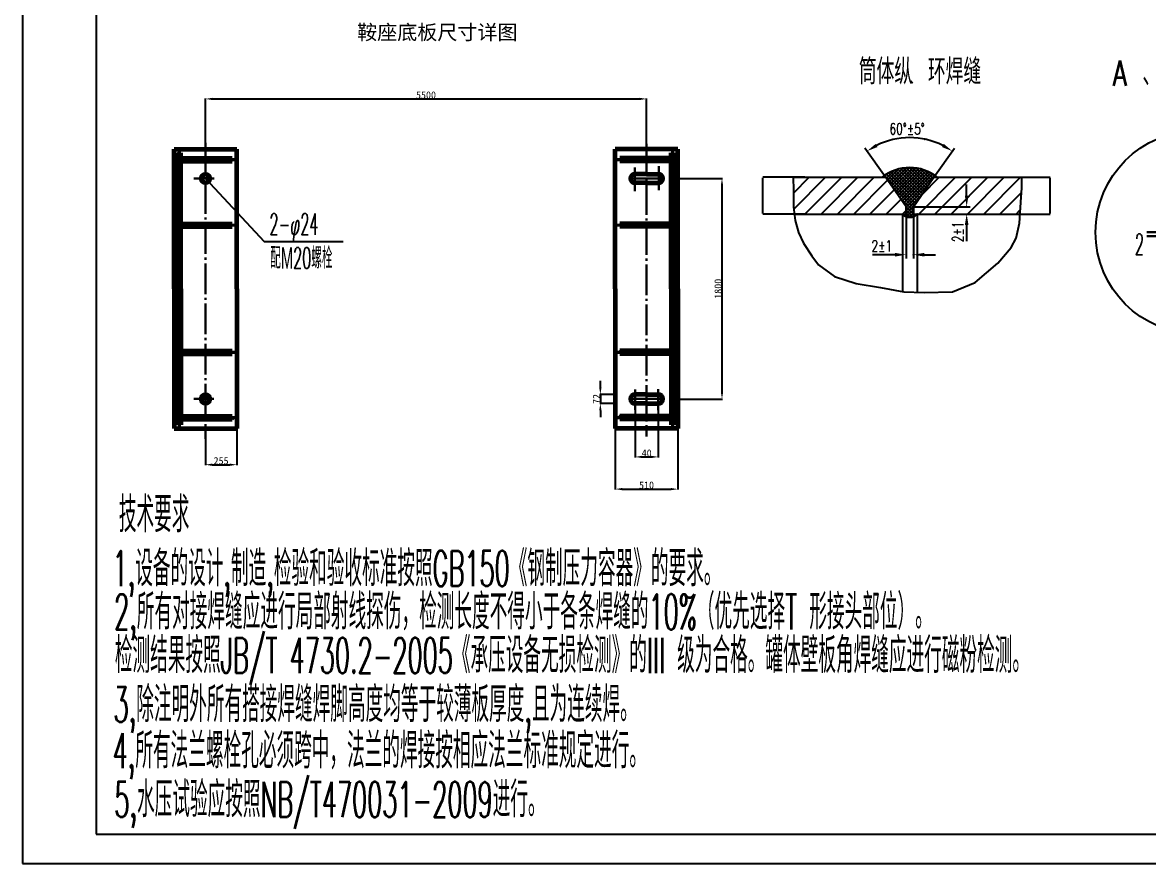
# Model space of a CAD drawing. Header units: millimetres. Extents: x 38828 to 59012, y 55006 to 69262.
# Drawn here: x 38828 to 48018, y 55006 to 61871 of the extents above; entities that cross this region are included whole.
import ezdxf
from ezdxf.enums import TextEntityAlignment as Align

# ---------------------------------------------------------------- set-up
doc = ezdxf.new("R2010")
doc.units = ezdxf.units.MM
doc.linetypes.add('XX-S', pattern=[0.5, 0.3, -0.2])
doc.linetypes.add('ZXX-L', pattern=[3.28, 2.5, -0.3, 0.18, -0.3])
for name, color, linetype in [('09图框与明细表层', 4, 'Continuous'), ('1', 1, 'Continuous'), ('2细线层', 4, 'Continuous'), ('DIM', 4, 'Continuous')]:
    doc.layers.add(name, color=color, linetype=linetype)
for name, color, linetype, lineweight in [('A 粗实线', 7, 'Continuous', 60), ('B 细实线', 4, 'Continuous', 30), ('E 长中心线', 1, 'ZXX-L', 30), ('F 短虚线', 6, 'XX-S', 40)]:
    doc.layers.add(name, color=color, linetype=linetype, lineweight=lineweight)
doc.styles.add('HZTXT', font='TXT.SHX', dxfattribs={"width": 0.75, "bigfont": 'HZTXT'})
doc.styles.add('ISO-25-WS', font='', dxfattribs={"height": 60})
doc.styles.get("Standard").update_dxf_attribs({"font": 'arial.ttf'})
doc.styles.add('残雪', font='romans.shx', dxfattribs={"width": 0.5, "bigfont": 'hztxt.shx'})
doc.styles.get('ISO-25-WS').set_extended_font_data('FangSong_GB2312')
doc.dimstyles.new('A', dxfattribs={"dimtxt": 3.5, "dimasz": 3.5, "dimexe": 1.5, "dimexo": 0.0625, "dimgap": 0.09, "dimtad": 1, "dimdec": 4, "dimzin": 0, "dimdsep": 46, "dimtxsty": 'HZTXT', "dimcen": 0.09, "dimclrd": 3, "dimclre": 3, "dimclrt": 3, "dimadec": 0, "dimazin": 0, "dimtol": 1, "dimtp": 2, "dimtm": 2, "dimtfac": 0.571429, "dimtdec": 4, "dimtix": 1, "dimtofl": 0, "dimtmove": 2, "dimatfit": 3, "dimfxl": 1, "dimtolj": 1, "dimtzin": 0, "dimarcsym": 0})
doc.dimstyles.new('ISO-25_WS', dxfattribs={"dimscale": 0.707071, "dimtxt": 60, "dimasz": 80, "dimexe": 5, "dimexo": 2, "dimgap": 2, "dimtad": 1, "dimdec": 4, "dimdsep": 46, "dimtxsty": 'ISO-25-WS', "dimcen": 2.5, "dimadec": 0, "dimazin": 0, "dimtfac": 1, "dimtdec": 4, "dimtix": 1, "dimtmove": 0, "dimatfit": 0, "dimfxl": 1, "dimtolj": 1, "dimtzin": 0, "dimarcsym": 0})
doc.dimstyles.get("Standard").update_dxf_attribs({"dimtxt": 0.18, "dimasz": 0.18, "dimexe": 0.18, "dimexo": 0.0625, "dimgap": 0.09, "dimtad": 0, "dimtih": 1, "dimtoh": 1, "dimdec": 4, "dimzin": 0, "dimdsep": 46, "dimtxsty": 'Standard', "dimcen": 0.09, "dimadec": 0, "dimazin": 0, "dimtfac": 1, "dimtdec": 4, "dimtofl": 0, "dimtmove": 0, "dimatfit": 3, "dimfxl": 1, "dimtolj": 1, "dimtzin": 0, "dimarcsym": 0})

# ---------------------------------------------------------------- blocks, each defined once
blk = doc.blocks.new('*D155')
at = {"layer": 'Defpoints', "color": 0, "transparency": 16777216}
for p in [(43921.4, 61247.6), (40321.4, 60838), (43921.4, 60838)]:
    blk.add_point(p, dxfattribs=at)
at = {"layer": 'DIM', "color": 0, "lineweight": -2, "transparency": 16777216}
for p, q in [((40321.4, 60839.4), (40321.4, 61251.2)), ((40377.9, 61247.6), (43864.8, 61247.6)), ((43921.4, 60839.4), (43921.4, 61251.2))]:
    blk.add_line(p, q, dxfattribs=at)
at = {"layer": 'DIM', "color": 0, "transparency": 16777216}
for points in [[(40377.9, 61257.1), (40377.9, 61238.2), (40321.4, 61247.6)], [(43864.8, 61257.1), (43864.8, 61238.2), (43921.4, 61247.6)]]:
    blk.add_solid(points, dxfattribs=at)
at = {"layer": 'DIM', "color": 0, "transparency": 16777216, "insert": (42121.4, 61279.1), "char_height": 60, "attachment_point": 5, "style": 'ISO-25-WS'}
blk.add_mtext('\\A1;5500', dxfattribs=at)
blk = doc.blocks.new('*D156')
at = {"layer": 'Defpoints', "color": 0, "transparency": 16777216}
for p in [(40576.4, 58558), (40321.4, 58472.2), (40576.4, 58261.5)]:
    blk.add_point(p, dxfattribs=at)
at = {"layer": 'DIM', "color": 0, "lineweight": -2, "transparency": 16777216}
for p, q in [((40576.4, 58556.6), (40576.4, 58258)), ((40321.4, 58470.8), (40321.4, 58258)), ((40377.9, 58261.5), (40519.8, 58261.5))]:
    blk.add_line(p, q, dxfattribs=at)
at = {"layer": 'DIM', "color": 0, "transparency": 16777216}
for points in [[(40377.9, 58271), (40377.9, 58252.1), (40321.4, 58261.5)], [(40519.8, 58271), (40519.8, 58252.1), (40576.4, 58261.5)]]:
    blk.add_solid(points, dxfattribs=at)
at = {"layer": 'DIM', "color": 0, "transparency": 16777216, "insert": (40448.9, 58293), "char_height": 60, "attachment_point": 5, "style": 'ISO-25-WS'}
blk.add_mtext('\\A1;255', dxfattribs=at)
blk = doc.blocks.new('*D157')
at = {"layer": 'Defpoints', "color": 0, "transparency": 16777216}
for p in [(43666.4, 58834), (43544.6, 58762), (43666.4, 58762)]:
    blk.add_point(p, dxfattribs=at)
at = {"layer": 'DIM', "color": 0, "lineweight": -2, "transparency": 16777216}
for p, q in [((43544.6, 58890.6), (43544.6, 58947.1)), ((43664.9, 58834), (43541.1, 58834)), ((43544.6, 58834), (43544.6, 58762)), ((43664.9, 58762), (43541.1, 58762)), ((43544.6, 58705.4), (43544.6, 58648.9))]:
    blk.add_line(p, q, dxfattribs=at)
at = {"layer": 'DIM', "color": 0, "transparency": 16777216}
for points in [[(43535.2, 58890.6), (43554.1, 58890.6), (43544.6, 58834)], [(43535.2, 58705.4), (43554.1, 58705.4), (43544.6, 58762)]]:
    blk.add_solid(points, dxfattribs=at)
at = {"layer": 'DIM', "color": 0, "transparency": 16777216, "insert": (43513.2, 58798), "char_height": 60, "attachment_point": 5, "rotation": 90, "style": 'ISO-25-WS'}
blk.add_mtext('\\A1;72', dxfattribs=at)
blk = doc.blocks.new('*D158')
at = {"layer": 'Defpoints', "color": 0, "transparency": 16777216}
for p in [(44176.4, 60598), (44176.4, 58798), (44537.2, 58798)]:
    blk.add_point(p, dxfattribs=at)
at = {"layer": 'DIM', "color": 0, "lineweight": -2, "transparency": 16777216}
for p, q in [((44177.8, 60598), (44540.8, 60598)), ((44537.2, 60541.4), (44537.2, 58854.6)), ((44177.8, 58798), (44540.8, 58798))]:
    blk.add_line(p, q, dxfattribs=at)
at = {"layer": 'DIM', "color": 0, "transparency": 16777216}
for points in [[(44527.8, 60541.4), (44546.7, 60541.4), (44537.2, 60598)], [(44527.8, 58854.6), (44546.7, 58854.6), (44537.2, 58798)]]:
    blk.add_solid(points, dxfattribs=at)
at = {"layer": 'DIM', "color": 0, "transparency": 16777216, "insert": (44505.8, 59698), "char_height": 60, "attachment_point": 5, "rotation": 90, "style": 'ISO-25-WS'}
blk.add_mtext('\\A1;1800', dxfattribs=at)
blk = doc.blocks.new('*D159')
at = {"layer": 'Defpoints', "color": 0, "transparency": 16777216}
for p in [(43829, 58710.6), (44016.5, 58710.6), (44016.5, 58325.2)]:
    blk.add_point(p, dxfattribs=at)
at = {"layer": 'DIM', "color": 0, "lineweight": -2, "transparency": 16777216}
for p, q in [((43829, 58709.1), (43829, 58321.7)), ((44016.5, 58709.1), (44016.5, 58321.7)), ((43885.6, 58325.2), (43959.9, 58325.2))]:
    blk.add_line(p, q, dxfattribs=at)
at = {"layer": 'DIM', "color": 0, "transparency": 16777216}
for points in [[(43885.6, 58334.6), (43885.6, 58315.8), (43829, 58325.2)], [(43959.9, 58334.6), (43959.9, 58315.8), (44016.5, 58325.2)]]:
    blk.add_solid(points, dxfattribs=at)
at = {"layer": 'DIM', "color": 0, "transparency": 16777216, "insert": (43922.7, 58356.6), "char_height": 60, "attachment_point": 5, "style": 'ISO-25-WS'}
blk.add_mtext('\\A1;40', dxfattribs=at)
blk = doc.blocks.new('*D160')
at = {"layer": 'Defpoints', "color": 0, "transparency": 16777216}
for p in [(43666.4, 58558), (44176.4, 58558), (44176.4, 58062.3)]:
    blk.add_point(p, dxfattribs=at)
at = {"layer": 'DIM', "color": 0, "lineweight": -2, "transparency": 16777216}
for p, q in [((43666.4, 58556.6), (43666.4, 58058.8)), ((44176.4, 58556.6), (44176.4, 58058.8)), ((43722.9, 58062.3), (44119.8, 58062.3))]:
    blk.add_line(p, q, dxfattribs=at)
at = {"layer": 'DIM', "color": 0, "transparency": 16777216}
for points in [[(43722.9, 58071.7), (43722.9, 58052.9), (43666.4, 58062.3)], [(44119.8, 58071.7), (44119.8, 58052.9), (44176.4, 58062.3)]]:
    blk.add_solid(points, dxfattribs=at)
at = {"layer": 'DIM', "color": 0, "transparency": 16777216, "insert": (43921.4, 58093.7), "char_height": 60, "attachment_point": 5, "style": 'ISO-25-WS'}
blk.add_mtext('\\A1;510', dxfattribs=at)
blk = doc.blocks.new('*D209')
at = {"layer": 'Defpoints', "color": 0, "transparency": 16777216}
for p in [(46840.5, 60607.9), (47215.6, 60607.9), (46805.7, 60307.9)]:
    blk.add_point(p, dxfattribs=at)
at = {"layer": 'DIM', "lineweight": -2, "transparency": 16777216}
for p, q in [((46840.5, 60607.9), (47217.1, 60607.9)), ((47215.6, 60311.4), (47215.6, 60604.4)), ((46805.7, 60307.9), (47217.1, 60307.9))]:
    blk.add_line(p, q, dxfattribs=at)
at = {"layer": 'DIM', "transparency": 16777216}
for points in [[(47215.1, 60604.4), (47216.2, 60604.4), (47215.6, 60607.9)], [(47215.1, 60311.4), (47216.2, 60311.4), (47215.6, 60307.9)]]:
    blk.add_solid(points, dxfattribs=at)
at = {"layer": 'DIM', "transparency": 16777216, "insert": (47214.1, 60457.9), "char_height": 3, "attachment_point": 5, "rotation": 90, "style": 'HZTXT'}
blk.add_mtext('\\A1;14', dxfattribs=at)
blk = doc.blocks.new('*D210')
at = {"layer": 'Defpoints', "color": 0, "transparency": 16777216}
for p in [(44871.3, 60607.9), (45214.7, 60607.9), (45214.7, 60307.9)]:
    blk.add_point(p, dxfattribs=at)
at = {"layer": 'DIM', "lineweight": -2, "transparency": 16777216}
for p, q in [((45214.7, 60607.9), (44869.8, 60607.9)), ((44871.3, 60311.4), (44871.3, 60604.4)), ((45214.7, 60307.9), (44869.8, 60307.9))]:
    blk.add_line(p, q, dxfattribs=at)
at = {"layer": 'DIM', "transparency": 16777216}
for points in [[(44870.7, 60604.4), (44871.8, 60604.4), (44871.3, 60607.9)], [(44870.7, 60311.4), (44871.8, 60311.4), (44871.3, 60307.9)]]:
    blk.add_solid(points, dxfattribs=at)
at = {"layer": 'DIM', "transparency": 16777216, "insert": (44869.7, 60457.9), "char_height": 3, "attachment_point": 5, "rotation": 90, "style": 'HZTXT'}
blk.add_mtext('\\A1;14', dxfattribs=at)

msp = doc.modelspace()

# ---------------------------------------------------------------- hatches: boundary and pattern name
at = {"layer": 'A 粗实线'}
h = msp.add_hatch(dxfattribs=at)
h.set_pattern_fill('ANSI31', color=256, scale=150, style=0)
h.set_pattern_definition([(45, (25660.643, 44712.584), (-13.258252, 13.258252), [])])
h.paths.add_polyline_path([(40120.36392, 60808.01351), (40096.36392, 60808.01351), (40096.36392, 59698.01351), (40120.36392, 59698.01351)])
h.paths.add_polyline_path([(40321.36392, 60763.01351), (40120.36392, 60763.01351), (40120.36392, 60739.01351), (40321.36392, 60739.01351)])
h.paths.add_polyline_path([(40540.36392, 60763.01351), (40321.36392, 60763.01351), (40321.36392, 60739.01351), (40540.36392, 60739.01351)])
h.paths.add_polyline_path([(40321.36392, 60229.01351), (40120.36392, 60229.01351), (40120.36392, 60205.01351), (40321.36392, 60205.01351)])
h.paths.add_polyline_path([(40540.36392, 60229.01351), (40321.36392, 60229.01351), (40321.36392, 60205.01351), (40540.36392, 60205.01351)])
h.paths.add_polyline_path([(40120.36392, 59698.01351), (40096.36392, 59698.01351), (40096.36392, 58588.01351), (40120.36392, 58588.01351)])
h.paths.add_polyline_path([(40321.36392, 59191.01351), (40120.36392, 59191.01351), (40120.36392, 59167.01351), (40321.36392, 59167.01351)])
h.paths.add_polyline_path([(40540.36392, 59191.01351), (40321.36392, 59191.01351), (40321.36392, 59167.01351), (40540.36392, 59167.01351)])
h.paths.add_polyline_path([(40321.36392, 58657.01351), (40120.36392, 58657.01351), (40120.36392, 58633.01351), (40321.36392, 58633.01351)])
h.paths.add_polyline_path([(40540.36392, 58657.01351), (40321.36392, 58657.01351), (40321.36392, 58633.01351), (40540.36392, 58633.01351)])
h.paths.add_polyline_path([(43921.36392, 60763.01351), (43702.36392, 60763.01351), (43702.36392, 60739.01351), (43921.36392, 60739.01351)])
h.paths.add_polyline_path([(44122.36392, 60763.01351), (43921.36392, 60763.01351), (43921.36392, 60739.01351), (44122.36392, 60739.01351)])
h.paths.add_polyline_path([(44146.36392, 60808.01351), (44122.36392, 60808.01351), (44122.36392, 59698.01351), (44146.36392, 59698.01351)])
h.paths.add_polyline_path([(43921.36392, 60229.01351), (43702.36392, 60229.01351), (43702.36392, 60205.01351), (43921.36392, 60205.01351)])
h.paths.add_polyline_path([(44122.36392, 60229.01351), (43921.36392, 60229.01351), (43921.36392, 60205.01351), (44122.36392, 60205.01351)])
h.paths.add_polyline_path([(44146.36392, 59698.01351), (44122.36392, 59698.01351), (44122.36392, 58588.01351), (44146.36392, 58588.01351)])
h.paths.add_polyline_path([(44122.36392, 59191.01351), (43921.36392, 59191.01351), (43921.36392, 59167.01351), (44122.36392, 59167.01351)])
h.paths.add_polyline_path([(43921.36392, 59191.01351), (43702.36392, 59191.01351), (43702.36392, 59167.01351), (43921.36392, 59167.01351)])
h.paths.add_polyline_path([(43921.36392, 58657.01351), (43702.36392, 58657.01351), (43702.36392, 58633.01351), (43921.36392, 58633.01351)])
h.paths.add_polyline_path([(44122.36392, 58657.01351), (43921.36392, 58657.01351), (43921.36392, 58633.01351), (44122.36392, 58633.01351)])
at = {"layer": 'DIM'}
h = msp.add_hatch(dxfattribs=at)
h.set_pattern_fill('ANSI37', color=4, scale=149.9925, style=0)
h.set_pattern_definition([(45, (-102351.052, 75545.347), (-13.2575893, 13.2575893), []), (135, (-102351.052, 75545.347), (-13.2575893, -13.2575893), [])])
h.paths.add_polyline_path([(45861.16891, 60622.44812), (45871.33407, 60607.93076), (46039.37548, 60367.94276), (46039.37548, 60287.09105, 0.1922059215), (46099.37248, 60287.09105), (46099.37248, 60367.94276), (46267.41389, 60607.93076), (46277.57905, 60622.44812, 0.3085662338)])
h.paths.add_polyline_path([(45871.33407, 60607.93076), (45861.16891, 60622.44812, 0.0166344483), (45841.33557, 60607.93076)])
h.paths.add_polyline_path([(46297.41239, 60607.93076, 0.0166344483), (46277.57905, 60622.44812), (46267.41389, 60607.93076)])
h.paths.add_polyline_path([(46099.37248, 60307.94576), (46099.37248, 60287.09105, 0.1143502548), (46129.37098, 60307.94576)], flags=16)
h.paths.add_polyline_path([(46009.37698, 60307.94576, 0.1143502548), (46039.37548, 60287.09105), (46039.37548, 60307.94576)], flags=17)

# ---------------------------------------------------------------- linework, layer by layer
at = {"layer": '09图框与明细表层'}
for p, q in [((38828.27754, 69262.31893), (38828.27754, 55006.31893)), ((38828.27754, 55006.31893), (59012.27754, 55006.31893))]:
    msp.add_line(p, q, dxfattribs=at)
at = {"layer": '09图框与明细表层', "color": 7}
for p, q in [((39428.27754, 69022.31893), (39428.27754, 55246.31893)), ((39428.27754, 55246.31893), (58772.27754, 55246.31893))]:
    msp.add_line(p, q, dxfattribs=at)
at = {"layer": '1', "color": 2, "linetype": 'ByBlock'}
msp.add_line((46077.51331, 61395.41398), (46091.2789, 61377.42731), dxfattribs=at)
at = {"layer": 'A 粗实线'}
for p, q in [((40066.36392, 59698.01351), (40066.36392, 60838.01351)), ((40066.36392, 60838.01351), (40576.36392, 60838.01351)), ((40576.36392, 59698.01351), (40576.36392, 60838.01351)), ((43666.36392, 59698.01351), (43666.36392, 60838.01351)), ((44176.36392, 60838.01351), (43666.36392, 60838.01351)), ((44176.36392, 59698.01351), (44176.36392, 60838.01351)), ((40096.36392, 59698.01351), (40096.36392, 60808.01351)), ((40096.36392, 60808.01351), (40120.36392, 60808.01351)), ((40120.36392, 59698.01351), (40120.36392, 60808.01351)), ((40120.36392, 60763.01351), (40540.36392, 60763.01351)), ((40540.36392, 60739.01351), (40540.36392, 60763.01351)), ((44122.36392, 60763.01351), (43702.36392, 60763.01351)), ((43702.36392, 60739.01351), (43702.36392, 60763.01351)), ((44122.36392, 59698.01351), (44122.36392, 60808.01351)), ((44146.36392, 60808.01351), (44122.36392, 60808.01351)), ((44146.36392, 59698.01351), (44146.36392, 60808.01351)), ((40120.36392, 60739.01351), (40540.36392, 60739.01351)), ((44122.36392, 60739.01351), (43702.36392, 60739.01351)), ((40321.36392, 60598.01351), (40321.36392, 60598.01351)), ((43921.36392, 60634.01351), (43825.36392, 60634.01351)), ((43921.36392, 60562.01351), (43825.36392, 60562.01351)), ((43921.36392, 60634.01351), (44017.36392, 60634.01351)), ((43921.36392, 60598.01351), (43921.36392, 60598.01351)), ((43921.36392, 60598.01351), (43921.36392, 60598.01351)), ((43921.36392, 60598.01351), (43921.36392, 60598.01351)), ((43921.36392, 60562.01351), (44017.36392, 60562.01351)), ((40120.36392, 60229.01351), (40540.36392, 60229.01351)), ((40120.36392, 60205.01351), (40540.36392, 60205.01351)), ((40540.36392, 60205.01351), (40540.36392, 60229.01351)), ((44122.36392, 60229.01351), (43702.36392, 60229.01351)), ((43702.36392, 60205.01351), (43702.36392, 60229.01351)), ((44122.36392, 60205.01351), (43702.36392, 60205.01351)), ((40066.36392, 59698.01351), (40066.36392, 58558.01351)), ((40096.36392, 59698.01351), (40096.36392, 58588.01351)), ((40120.36392, 59698.01351), (40120.36392, 58588.01351)), ((40576.36392, 59698.01351), (40576.36392, 58558.01351)), ((43666.36392, 59698.01351), (43666.36392, 58558.01351)), ((44122.36392, 59698.01351), (44122.36392, 58588.01351)), ((44146.36392, 59698.01351), (44146.36392, 58588.01351)), ((44176.36392, 59698.01351), (44176.36392, 58558.01351)), ((40120.36392, 59191.01351), (40540.36392, 59191.01351)), ((40540.36392, 59191.01351), (40540.36392, 59167.01351)), ((44122.36392, 59191.01351), (43702.36392, 59191.01351)), ((43702.36392, 59191.01351), (43702.36392, 59167.01351)), ((40120.36392, 59167.01351), (40540.36392, 59167.01351)), ((44122.36392, 59167.01351), (43702.36392, 59167.01351)), ((43921.36392, 58834.01351), (43825.36392, 58834.01351)), ((43921.36392, 58834.01351), (44017.36392, 58834.01351)), ((40321.36392, 58798.01351), (40321.36392, 58798.01351)), ((40321.36392, 58798.01351), (40321.36392, 58798.01351)), ((43921.36392, 58762.01351), (43825.36392, 58762.01351)), ((43921.36392, 58798.01351), (43921.36392, 58798.01351)), ((43921.36392, 58798.01351), (43921.36392, 58798.01351)), ((43921.36392, 58762.01351), (44017.36392, 58762.01351)), ((40120.36392, 58657.01351), (40540.36392, 58657.01351)), ((40120.36392, 58633.01351), (40540.36392, 58633.01351)), ((40540.36392, 58657.01351), (40540.36392, 58633.01351)), ((44122.36392, 58657.01351), (43702.36392, 58657.01351)), ((43702.36392, 58657.01351), (43702.36392, 58633.01351)), ((44122.36392, 58633.01351), (43702.36392, 58633.01351)), ((40066.36392, 58558.01351), (40576.36392, 58558.01351)), ((40096.36392, 58588.01351), (40120.36392, 58588.01351)), ((44176.36392, 58558.01351), (43666.36392, 58558.01351)), ((44146.36392, 58588.01351), (44122.36392, 58588.01351))]:
    msp.add_line(p, q, dxfattribs=at)
for centre in [(40321.36392, 60598.01351), (40321.36392, 58798.01351)]:
    msp.add_circle(centre, 36, dxfattribs=at)
for centre, start, end in [((43825.36392, 60598.01351), 90, 270), ((44017.36392, 60598.01351), 270, 90), ((43825.36392, 58798.01351), 90, 270), ((44017.36392, 58798.01351), 270, 90)]:
    msp.add_arc(centre, 36, start, end, dxfattribs=at)
at = {"layer": 'B 细实线'}
for p, q in [((48230.60021, 60160.85619), (48004.22137, 60160.85619)), ((48230.60021, 60127.19701), (48004.22137, 60127.19701))]:
    msp.add_line(p, q, dxfattribs=at)
at = {"layer": 'DIM', "color": 4}
for p, q in [((45871.33407, 60607.93076), (45704.44219, 60846.27708)), ((46267.41389, 60607.93076), (46434.30577, 60846.27708)), ((45117.00039, 60607.93076), (45871.33407, 60607.93076)), ((45117.00039, 60607.93076), (45121.17124, 60499.53876)), ((45121.17124, 60479.52572), (45249.57628, 60607.93076)), ((45122.96329, 60348.74188), (45382.15217, 60607.93076)), ((45214.74307, 60307.94576), (45514.72807, 60607.93076)), ((45347.31896, 60307.94576), (45647.30396, 60607.93076)), ((45479.89485, 60307.94576), (45779.87985, 60607.93076)), ((45612.47074, 60307.94576), (45888.26948, 60583.7445)), ((46039.37548, 60367.94276), (45871.33407, 60607.93076)), ((46099.37248, 60367.94276), (46267.41389, 60607.93076)), ((46142.77432, 60307.94576), (46442.75932, 60607.93076)), ((46167.5196, 60465.26694), (46310.18342, 60607.93076)), ((46267.41389, 60607.93076), (46985.50917, 60607.93076)), ((46275.35021, 60307.94576), (46575.33521, 60607.93076)), ((46407.9261, 60307.94576), (46707.9111, 60607.93076)), ((46540.50199, 60307.94576), (46840.48699, 60607.93076)), ((46673.07789, 60307.94576), (46973.06289, 60607.93076)), ((46924.56531, 60559.43319), (46973.06289, 60607.93076)), ((46985.50917, 60520.00949), (46985.50917, 60608.71637)), ((45121.17124, 60499.53876), (45121.17124, 60363.06689)), ((45745.04664, 60307.94576), (45942.86907, 60505.7682)), ((46534.169, 60457.93826), (46534.169, 60547.93376)), ((46805.65378, 60307.94576), (46982.28561, 60484.57759)), ((46978.68033, 60444.95005), (46985.50917, 60520.00949)), ((45877.62253, 60307.94576), (45997.46866, 60427.7919)), ((46965.02196, 60233.41854), (46978.68033, 60444.95005)), ((45121.17124, 60363.06689), (45134.82926, 60253.88927)), ((45128.06685, 60307.94576), (46039.37548, 60307.94576)), ((46009.37698, 60307.94576), (46009.37698, 59676.24464)), ((46010.19842, 60307.94576), (46039.37548, 60337.12282)), ((46039.37548, 60367.94276), (46039.37548, 59945.62376)), ((46039.37548, 60307.94576), (46039.37548, 60367.94276)), ((46099.37248, 60367.94276), (46564.1675, 60367.94276)), ((46099.37248, 60367.94276), (46099.37248, 59945.62376)), ((46099.37248, 60307.94576), (46099.37248, 60367.94276)), ((46099.37248, 60307.94576), (46969.8341, 60307.94576)), ((46129.37098, 60307.94576), (46564.1675, 60307.94576)), ((46129.37098, 60307.94576), (46129.37098, 59669.43887)), ((46938.22967, 60307.94576), (46972.01563, 60341.73172)), ((45134.82926, 60253.88927), (45162.14566, 60158.35889)), ((46534.169, 60217.95026), (46534.169, 60086.05471)), ((46937.70556, 60110.59369), (46965.02196, 60233.41854)), ((45162.14566, 60158.35889), (45203.12008, 60069.65222)), ((46896.73114, 60035.53425), (46937.70556, 60110.59369)), ((45203.12008, 60069.65222), (45271.4109, 59967.29832)), ((46787.4659, 59905.88589), (46896.73114, 60035.53425)), ((45271.4109, 59967.29832), (45326.04335, 59892.23867)), ((45949.37998, 59975.62226), (45766.62022, 59975.62226)), ((46189.36798, 59975.62226), (46279.36348, 59975.62226)), ((45326.04335, 59892.23867), (45455.7958, 59796.70849)), ((46603.081, 59748.94329), (46787.4659, 59905.88589)), ((45455.7958, 59796.70849), (45633.35186, 59742.11957)), ((45633.35186, 59742.11957), (45831.39513, 59708.00161)), ((46418.69575, 59673.88364), (46603.081, 59748.94329)), ((45831.39513, 59708.00161), (46022.60921, 59673.88364)), ((46022.60921, 59673.88364), (46186.50725, 59667.06013)), ((46186.50725, 59667.06013), (46418.69575, 59673.88364))]:
    msp.add_line(p, q, dxfattribs=at)
msp.add_circle((48415.15556, 60158.82797), 829.06875, dxfattribs=at)
for centre, radius, start, end in [((46069.37398, 60325.10047), 606.24066, 63.513300123, 116.486699877), ((46069.37398, 60317.19564), 369.49753, 51.89109798, 128.10890202), ((46069.37398, 60362.2455), 80.92034, 222.146384474, 317.853615526)]:
    msp.add_arc(centre, radius, start, end, dxfattribs=at)
for p in [(46191.96649, 60918.81657), (45871.33407, 60607.93076), (46267.41389, 60607.93076), (46039.37548, 60367.94276), (46039.37548, 60367.94276), (46099.37248, 60367.94276), (46099.37248, 60367.94276), (46099.37248, 60367.94276), (46129.37098, 60307.94576), (46534.169, 60367.94276), (46099.37248, 59975.62226)]:
    msp.add_point(p, dxfattribs=at)
for points in [[(45806.66419, 60854.8175), (45791.32915, 60880.60019), (45721.64862, 60821.70374)], [(46347.4188, 60880.60019), (46332.08377, 60854.8175), (46417.09934, 60821.70374)], [(46519.16975, 60457.93826), (46549.16825, 60457.93826), (46534.169, 60367.94276)], [(46519.16975, 60217.95026), (46549.16825, 60217.95026), (46534.169, 60307.94576)], [(45949.37998, 59990.62151), (45949.37998, 59960.62301), (46039.37548, 59975.62226)], [(46189.36798, 59990.62151), (46189.36798, 59960.62301), (46099.37248, 59975.62226)]]:
    msp.add_solid(points, dxfattribs=at)
at = {"layer": 'E 长中心线', "ltscale": 100}
for p, q in [((40321.36392, 60888.65172), (40321.36392, 58472.2043)), ((43921.36392, 60880.28847), (43921.36392, 58492.57585)), ((43825.36392, 60688.21647), (43825.36392, 60495.46401)), ((44021.31448, 60699.88787), (44021.31448, 60502.0881)), ((40392.95847, 60598.01351), (40227.28415, 60598.01351)), ((43921.36392, 60598.01351), (43773.93586, 60598.01351)), ((43921.36392, 60598.01351), (44068.79198, 60598.01351)), ((43829.00837, 58874.80821), (43829.00837, 58710.55215)), ((44016.47689, 58877.68988), (44016.47689, 58707.67045)), ((40390.84368, 58798.01351), (40227.28415, 58798.01351)), ((43921.36392, 58798.01351), (43773.93586, 58798.01351)), ((43921.36392, 58798.01351), (44068.79198, 58798.01351))]:
    msp.add_line(p, q, dxfattribs=at)

# ---------------------------------------------------------------- texts
at = {"layer": '2细线层', "ltscale": 80, "style": '残雪', "width": 0.5}
for s, p in [('技术要求 ', (39614.31754, 57710.34617)), ('1,设备的设计,制造,检验和验收标准按照GB150《钢制压力容器》的要求。', (39563.04887, 57269.78151)), ('2,所有对接焊缝应进行局部射线探伤，检测长度不得小于各条焊缝的10%%%（优先选择T 形接头部位）。', (39576.22053, 56916.94204)), ('检测结果按照JB/T 4730.2-2005《承压设备无损检测》的III 级为合格。罐体壁板角焊缝应进行磁粉检测。', (39581.9815, 56561.15468)), ('3,除注明外所有搭接焊缝焊脚高度均等于较薄板厚度,且为连续焊。', (39571.2223, 56160.16607)), ('4,所有法兰螺栓孔必须跨中，法兰的焊接按相应法兰标准规定进行。', (39563.90165, 55783.12827)), ('5,水压试验应按照NB/T470031-2009进行。', (39577.92114, 55384.48857))]:
    msp.add_text(s, height=288, dxfattribs=at).set_placement(p)
at = {"layer": 'DIM', "color": 4, "style": 'HZTXT', "width": 0.7}
for s, height, p in [('60%%d%%p5%%d', 89.9955002, (45905.14998, 60958.33978)), ('2%%p1', 89.9955, (45758.96068, 60002.62091))]:
    msp.add_text(s, height=height, dxfattribs=at).set_placement(p)
msp.add_text('2%%p1', height=89.9955, rotation=90, dxfattribs=at).set_placement((46507.17035, 60079.41567))
at = {"layer": 'DIM', "color": 4, "style": '残雪', "width": 0.5}
msp.add_text('2', height=172.80001, dxfattribs=at).set_placement((47944.22137, 60061.03663), align=Align.MIDDLE_CENTER)
at = {"layer": 'DIM', "color": 4, "insert": (41559.11341, 61851.69072), "char_height": 120, "width": 2039.009541, "attachment_point": 1}
msp.add_mtext('鞍座底板尺寸详图', dxfattribs=at)
at = {"layer": 'DIM', "color": 4, "attachment_point": 1, "style": '残雪'}
for s, insert, char_height, width in [('2-φ24', (40844.19241, 60311.86868), 172.800007, 792.0860513), ('配{\\fArial|b0|i0|c0|p32;M}20螺栓', (40850.3326, 60035.7939), 172.8000069, 715.3684211)]:
    msp.add_mtext(s, dxfattribs=dict(at, insert=insert, char_height=char_height, width=width))
at = {"layer": 'F 短虚线', "style": 'HZTXT', "width": 0.7}
msp.add_text('筒体纵 环焊缝', height=206.999482, dxfattribs=at).set_placement((45654.1734, 61367.02739))
msp.add_text('A 、B类焊接接头', height=206.999482, dxfattribs=at).set_placement((48348.13973, 61467.03789), align=Align.MIDDLE)

# ---------------------------------------------------------------- dimensions: what is measured, and where the dimension line sits
at = {"layer": 'DIM', "color": 4}
for base, p1, p2, text, picture, middle in [((43921.36392, 61247.64248), (40321.36392, 60838.01351), (43921.36392, 60838.01351), '5500', '*D155', (42121.36392, 61279.05663)), ((44016.47689, 58325.1931), (43829.00837, 58710.55215), (44016.47689, 58710.55215), '40', '*D159', (43922.74263, 58356.60724))]:
    dim = msp.add_linear_dim(base=base, p1=p1, p2=p2, text=text, dimstyle='ISO-25_WS', dxfattribs=at)
    dim.commit()
    dim.dimension.update_dxf_attribs({"geometry": picture, "text_midpoint": middle})
for base, p1, p2, picture, middle in [((44537.24577, 58798.01351), (44176.36392, 60598.01351), (44176.36392, 58798.01351), '*D158', (44505.83163, 59698.01351)), ((43544.64818, 58762.01351), (43666.36392, 58834.01351), (43666.36392, 58762.01351), '*D157', (43513.23404, 58798.01351))]:
    dim = msp.add_linear_dim(base=base, p1=p1, p2=p2, angle=90, dimstyle='ISO-25_WS', dxfattribs=at)
    dim.commit()
    dim.dimension.update_dxf_attribs({"geometry": picture, "text_midpoint": middle})
for base, p1, p2, picture, middle in [((44871.25473, 60607.93076), (45214.74307, 60307.94576), (45214.74307, 60607.93076), '*D210', (44869.66473, 60457.93826)), ((47215.648, 60607.93076), (46805.65378, 60307.94576), (46840.48699, 60607.93076), '*D209', (47214.058, 60457.93826))]:
    dim = msp.add_linear_dim(base=base, p1=p1, p2=p2, angle=90, text='14', dimstyle='A', override={"dimtxt": 3, "dimclrd": 256, "dimclre": 256, "dimclrt": 256}, dxfattribs=at)
    dim.commit()
    dim.dimension.update_dxf_attribs({"geometry": picture, "text_midpoint": middle})
for base, p1, p2, picture, middle in [((40576.36392, 58261.54591), (40321.36392, 58472.2043), (40576.36392, 58558.01351), '*D156', (40448.86392, 58292.96005)), ((44176.36392, 58062.30082), (43666.36392, 58558.01351), (44176.36392, 58558.01351), '*D160', (43921.36392, 58093.71496))]:
    dim = msp.add_linear_dim(base=base, p1=p1, p2=p2, dimstyle='ISO-25_WS', dxfattribs=at)
    dim.commit()
    dim.dimension.update_dxf_attribs({"geometry": picture, "text_midpoint": middle})

# ---------------------------------------------------------------- leaders
msp.add_leader([(40321.36392, 60598.01351), (40801.21098, 60084.87387), (41445.93225, 60084.87387)], dimstyle='Standard', override={"dimgap": 0.09, "dimtad": 0}, dxfattribs=at)

doc.saveas('drawing.dxf')
